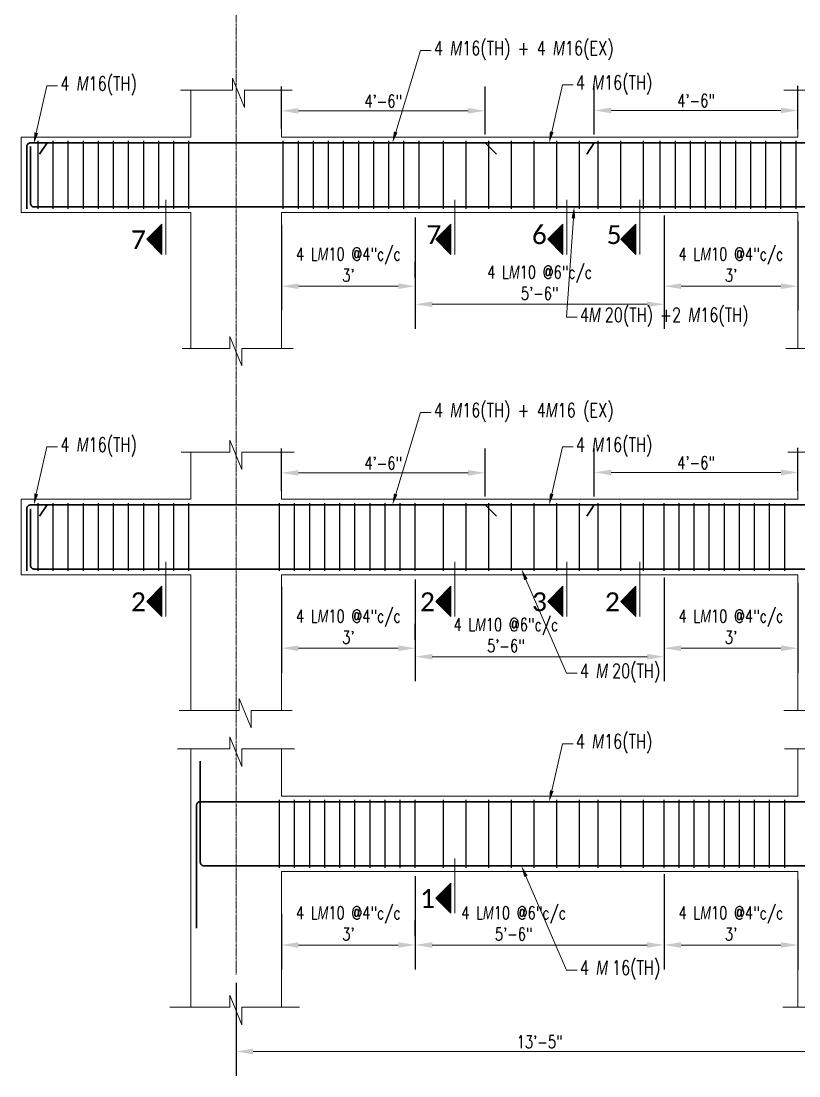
# Model space of a CAD drawing. Header units: inches. Extents: x 0 to 162649, y -36601 to -26324.
# Drawn here: x 155505.6 to 155711.7, y -35954.4 to -35674.7 of the extents above; entities that cross this region are included whole.
import ezdxf
from ezdxf import colors
from ezdxf.entities.mleader import LeaderData, LeaderLine
from ezdxf.math import Vec2, Vec3

# ---------------------------------------------------------------- set-up
doc = ezdxf.new("R2010")
doc.units = ezdxf.units.IN
doc.header["$MEASUREMENT"] = 0
doc.linetypes.add('CENTER2', pattern=[1.125, 0.75, -0.125, 0.125, -0.125])
for name, color, linetype, lineweight in [('Cen', 9, 'CENTER2', 5), ('Dim', 1, 'Continuous', 13), ('dimention', 1, 'Continuous', 13), ('hatch', 252, 'Continuous', 0), ('OL_AR_Text', 140, 'Continuous', 5), ('Rein', 3, 'Continuous', 30), ('Stirrups', 191, 'Continuous', 25), ('TEXT', 7, 'Continuous', 9)]:
    doc.layers.add(name, color=color, linetype=linetype, lineweight=lineweight)
doc.styles.add('1-8 Annotative Text', font='calibri.ttf', dxfattribs={"height": 0.125})
doc.styles.add('DIM', font='simplex.shx', dxfattribs={"width": 0.75})
doc.dimstyles.get("Standard").update_dxf_attribs({"dimscale": 36, "dimtxt": 0.09375, "dimasz": 0.125, "dimexe": 0.18, "dimexo": 0.0625, "dimgap": 0.015625, "dimtad": 1, "dimdec": 0, "dimzin": 0, "dimdsep": 46, "dimlunit": 4, "dimtxsty": 'DIM', "dimcen": 0.09, "dimadec": 0, "dimazin": 0, "dimtfac": 0.75, "dimtdec": 0, "dimtmove": 0, "dimatfit": 3, "dimfxl": 1, "dimtolj": 1, "dimtzin": 0, "dimlwd": 9, "dimarcsym": 0})

# ---------------------------------------------------------------- blocks, each defined once
blk = doc.blocks.new('*D122')
at = {"layer": 'Defpoints', "color": 0, "transparency": 16777216}
for p in [(155628.56, -35794.5), (155574.56, -35801.5), (155628.56, -35803)]:
    blk.add_point(p, dxfattribs=at)
at = {"layer": 'dimention', "color": 0, "lineweight": -2, "transparency": 16777216}
for p, q in [((155574.56, -35799.25), (155574.56, -35788.02)), ((155628.56, -35800.75), (155628.56, -35788.02))]:
    blk.add_line(p, q, dxfattribs=at)
at = {"layer": 'dimention', "color": 0, "lineweight": 9, "transparency": 16777216}
blk.add_line((155579.06, -35794.5), (155624.06, -35794.5), dxfattribs=at)
at = {"layer": 'dimention', "color": 0, "transparency": 16777216}
for points in [[(155579.06, -35793.75), (155579.06, -35795.25), (155574.56, -35794.5)], [(155624.06, -35793.75), (155624.06, -35795.25), (155628.56, -35794.5)]]:
    blk.add_solid(points, dxfattribs=at)
at = {"layer": 'dimention', "color": 0, "transparency": 16777216, "insert": (155601.56, -35791.93), "char_height": 3.375, "attachment_point": 5, "style": 'DIM'}
blk.add_mtext('\\A1;4\'-6"', dxfattribs=at)
blk = doc.blocks.new('*D123')
at = {"layer": 'Defpoints', "color": 0, "transparency": 16777216}
for p in [(155711.5, -35794.39), (155657.5, -35803), (155711.5, -35801.5)]:
    blk.add_point(p, dxfattribs=at)
at = {"layer": 'dimention', "color": 0, "lineweight": -2, "transparency": 16777216}
for p, q in [((155657.5, -35800.75), (155657.5, -35787.9)), ((155711.5, -35799.25), (155711.5, -35787.9))]:
    blk.add_line(p, q, dxfattribs=at)
at = {"layer": 'dimention', "color": 0, "lineweight": 9, "transparency": 16777216}
blk.add_line((155662, -35794.39), (155707, -35794.39), dxfattribs=at)
at = {"layer": 'dimention', "color": 0, "transparency": 16777216}
for points in [[(155662, -35793.64), (155662, -35795.14), (155657.5, -35794.39)], [(155707, -35793.64), (155707, -35795.14), (155711.5, -35794.39)]]:
    blk.add_solid(points, dxfattribs=at)
at = {"layer": 'dimention', "color": 0, "transparency": 16777216, "insert": (155684.5, -35791.81), "char_height": 3.375, "attachment_point": 5, "style": 'DIM'}
blk.add_mtext('\\A1;4\'-6"', dxfattribs=at)
blk = doc.blocks.new('*D127')
at = {"layer": 'Defpoints', "color": 0, "transparency": 16777216}
for p in [(155574.56, -35822.5), (155610.06, -35841), (155610.06, -35841)]:
    blk.add_point(p, dxfattribs=at)
at = {"layer": 'dimention', "color": 0, "lineweight": -2, "transparency": 16777216}
for p, q in [((155574.56, -35824.75), (155574.56, -35847.48)), ((155610.06, -35838.75), (155610.06, -35834.52))]:
    blk.add_line(p, q, dxfattribs=at)
at = {"layer": 'dimention', "color": 0, "lineweight": 9, "transparency": 16777216}
blk.add_line((155579.06, -35841), (155605.56, -35841), dxfattribs=at)
at = {"layer": 'dimention', "color": 0, "transparency": 16777216}
for points in [[(155579.06, -35840.25), (155579.06, -35841.75), (155574.56, -35841)], [(155605.56, -35840.25), (155605.56, -35841.75), (155610.06, -35841)]]:
    blk.add_solid(points, dxfattribs=at)
at = {"layer": 'dimention', "color": 0, "transparency": 16777216, "insert": (155592.31, -35835.29), "char_height": 3.375, "attachment_point": 5, "style": 'DIM'}
blk.add_mtext('\\A1;4 L{\\A0;\\Fgothici|c0;\\W0.75;M}10 @4"c/c\\P3\'', dxfattribs=at)
blk = doc.blocks.new('*D128')
at = {"layer": 'Defpoints', "color": 0, "transparency": 16777216}
for p in [(155676, -35820), (155711.5, -35821.5), (155711.5, -35841)]:
    blk.add_point(p, dxfattribs=at)
at = {"layer": 'dimention', "color": 0, "lineweight": -2, "transparency": 16777216}
for p, q in [((155676, -35822.25), (155676, -35847.48)), ((155711.5, -35823.75), (155711.5, -35847.48))]:
    blk.add_line(p, q, dxfattribs=at)
at = {"layer": 'dimention', "color": 0, "lineweight": 9, "transparency": 16777216}
blk.add_line((155680.5, -35841), (155707, -35841), dxfattribs=at)
at = {"layer": 'dimention', "color": 0, "transparency": 16777216}
for points in [[(155680.5, -35840.25), (155680.5, -35841.75), (155676, -35841)], [(155707, -35840.25), (155707, -35841.75), (155711.5, -35841)]]:
    blk.add_solid(points, dxfattribs=at)
at = {"layer": 'dimention', "color": 0, "transparency": 16777216, "insert": (155693.75, -35835.29), "char_height": 3.375, "attachment_point": 5, "style": 'DIM'}
blk.add_mtext('\\A1;4 L{\\A0;\\Fgothici|c0;\\W0.75;M}10 @4"c/c\\P3\'', dxfattribs=at)
blk = doc.blocks.new('*D129')
at = {"layer": 'Defpoints', "color": 0, "transparency": 16777216}
for p in [(155610.06, -35820.5), (155676, -35830.5), (155676, -35843.25)]:
    blk.add_point(p, dxfattribs=at)
at = {"layer": 'dimention', "color": 0, "lineweight": -2, "transparency": 16777216}
for p, q in [((155610.06, -35822.75), (155610.06, -35849.73)), ((155676, -35832.75), (155676, -35849.73))]:
    blk.add_line(p, q, dxfattribs=at)
at = {"layer": 'dimention', "color": 0, "lineweight": 9, "transparency": 16777216}
blk.add_line((155614.56, -35843.25), (155671.5, -35843.25), dxfattribs=at)
at = {"layer": 'dimention', "color": 0, "transparency": 16777216}
for points in [[(155614.56, -35842.5), (155614.56, -35844), (155610.06, -35843.25)], [(155671.5, -35842.5), (155671.5, -35844), (155676, -35843.25)]]:
    blk.add_solid(points, dxfattribs=at)
at = {"layer": 'dimention', "color": 0, "transparency": 16777216, "insert": (155634.07, -35837.54), "char_height": 3.375, "attachment_point": 5, "style": 'DIM'}
blk.add_mtext('\\A1;4 L{\\A0;\\Fgothici|c0;\\W0.75;M}10 @6"c/c\\P5\'-6"', dxfattribs=at)
blk = doc.blocks.new('*D139')
at = {"layer": 'Defpoints', "color": 0, "transparency": 16777216}
for p in [(155628.56, -35698.5), (155574.56, -35705.5), (155628.56, -35707)]:
    blk.add_point(p, dxfattribs=at)
at = {"layer": 'dimention', "color": 0, "lineweight": -2, "transparency": 16777216}
for p, q in [((155574.56, -35703.25), (155574.56, -35692.02)), ((155628.56, -35704.75), (155628.56, -35692.02))]:
    blk.add_line(p, q, dxfattribs=at)
at = {"layer": 'dimention', "color": 0, "lineweight": 9, "transparency": 16777216}
blk.add_line((155579.06, -35698.5), (155624.06, -35698.5), dxfattribs=at)
at = {"layer": 'dimention', "color": 0, "transparency": 16777216}
for points in [[(155579.06, -35697.75), (155579.06, -35699.25), (155574.56, -35698.5)], [(155624.06, -35697.75), (155624.06, -35699.25), (155628.56, -35698.5)]]:
    blk.add_solid(points, dxfattribs=at)
at = {"layer": 'dimention', "color": 0, "transparency": 16777216, "insert": (155601.56, -35695.93), "char_height": 3.375, "attachment_point": 5, "style": 'DIM'}
blk.add_mtext('\\A1;4\'-6"', dxfattribs=at)
blk = doc.blocks.new('*D140')
at = {"layer": 'Defpoints', "color": 0, "transparency": 16777216}
for p in [(155711.5, -35698.39), (155657.5, -35707), (155711.5, -35705.5)]:
    blk.add_point(p, dxfattribs=at)
at = {"layer": 'dimention', "color": 0, "lineweight": -2, "transparency": 16777216}
for p, q in [((155657.5, -35704.75), (155657.5, -35691.91)), ((155711.5, -35703.25), (155711.5, -35691.91))]:
    blk.add_line(p, q, dxfattribs=at)
at = {"layer": 'dimention', "color": 0, "lineweight": 9, "transparency": 16777216}
blk.add_line((155662, -35698.39), (155707, -35698.39), dxfattribs=at)
at = {"layer": 'dimention', "color": 0, "transparency": 16777216}
for points in [[(155662, -35697.64), (155662, -35699.14), (155657.5, -35698.39)], [(155707, -35697.64), (155707, -35699.14), (155711.5, -35698.39)]]:
    blk.add_solid(points, dxfattribs=at)
at = {"layer": 'dimention', "color": 0, "transparency": 16777216, "insert": (155684.5, -35695.81), "char_height": 3.375, "attachment_point": 5, "style": 'DIM'}
blk.add_mtext('\\A1;4\'-6"', dxfattribs=at)
blk = doc.blocks.new('*D133')
at = {"layer": 'Defpoints', "color": 0, "transparency": 16777216}
for p in [(155574.56, -35726.5), (155610.06, -35745), (155610.06, -35745)]:
    blk.add_point(p, dxfattribs=at)
at = {"layer": 'dimention', "color": 0, "lineweight": -2, "transparency": 16777216}
for p, q in [((155574.56, -35728.75), (155574.56, -35751.48)), ((155610.06, -35742.75), (155610.06, -35738.52))]:
    blk.add_line(p, q, dxfattribs=at)
at = {"layer": 'dimention', "color": 0, "lineweight": 9, "transparency": 16777216}
blk.add_line((155579.06, -35745), (155605.56, -35745), dxfattribs=at)
at = {"layer": 'dimention', "color": 0, "transparency": 16777216}
for points in [[(155579.06, -35744.25), (155579.06, -35745.75), (155574.56, -35745)], [(155605.56, -35744.25), (155605.56, -35745.75), (155610.06, -35745)]]:
    blk.add_solid(points, dxfattribs=at)
at = {"layer": 'dimention', "color": 0, "transparency": 16777216, "insert": (155592.31, -35739.29), "char_height": 3.375, "attachment_point": 5, "style": 'DIM'}
blk.add_mtext('\\A1;4 L{\\A0;\\Fgothici|c0;\\W0.75;M}10 @4"c/c\\P3\'', dxfattribs=at)
blk = doc.blocks.new('*D134')
at = {"layer": 'Defpoints', "color": 0, "transparency": 16777216}
for p in [(155676, -35724), (155711.5, -35725.5), (155711.5, -35745)]:
    blk.add_point(p, dxfattribs=at)
at = {"layer": 'dimention', "color": 0, "lineweight": -2, "transparency": 16777216}
for p, q in [((155676, -35726.25), (155676, -35751.48)), ((155711.5, -35727.75), (155711.5, -35751.48))]:
    blk.add_line(p, q, dxfattribs=at)
at = {"layer": 'dimention', "color": 0, "lineweight": 9, "transparency": 16777216}
blk.add_line((155680.5, -35745), (155707, -35745), dxfattribs=at)
at = {"layer": 'dimention', "color": 0, "transparency": 16777216}
for points in [[(155680.5, -35744.25), (155680.5, -35745.75), (155676, -35745)], [(155707, -35744.25), (155707, -35745.75), (155711.5, -35745)]]:
    blk.add_solid(points, dxfattribs=at)
at = {"layer": 'dimention', "color": 0, "transparency": 16777216, "insert": (155693.75, -35739.29), "char_height": 3.375, "attachment_point": 5, "style": 'DIM'}
blk.add_mtext('\\A1;4 L{\\A0;\\Fgothici|c0;\\W0.75;M}10 @4"c/c\\P3\'', dxfattribs=at)
blk = doc.blocks.new('*D135')
at = {"layer": 'Defpoints', "color": 0, "transparency": 16777216}
for p in [(155610.06, -35724.5), (155676, -35734.5), (155676, -35749.8)]:
    blk.add_point(p, dxfattribs=at)
at = {"layer": 'dimention', "color": 0, "lineweight": -2, "transparency": 16777216}
for p, q in [((155610.06, -35726.75), (155610.06, -35756.28)), ((155676, -35736.75), (155676, -35756.28))]:
    blk.add_line(p, q, dxfattribs=at)
at = {"layer": 'dimention', "color": 0, "lineweight": 9, "transparency": 16777216}
blk.add_line((155614.56, -35749.8), (155671.5, -35749.8), dxfattribs=at)
at = {"layer": 'dimention', "color": 0, "transparency": 16777216}
for points in [[(155614.56, -35749.05), (155614.56, -35750.55), (155610.06, -35749.8)], [(155671.5, -35749.05), (155671.5, -35750.55), (155676, -35749.8)]]:
    blk.add_solid(points, dxfattribs=at)
at = {"layer": 'dimention', "color": 0, "transparency": 16777216, "insert": (155643.03, -35744.1), "char_height": 3.375, "attachment_point": 5, "style": 'DIM'}
blk.add_mtext('\\A1;4 L{\\A0;\\Fgothici|c0;\\W0.75;M}10 @6"c/c\\P5\'-6"', dxfattribs=at)
blk = doc.blocks.new('*D209')
at = {"layer": 'Defpoints', "color": 0, "transparency": 16777216}
for p in [(155562.56, -35927.5), (155723.5, -35927.5), (155723.5, -35947.92)]:
    blk.add_point(p, dxfattribs=at)
at = {"layer": 'Dim', "color": 0, "lineweight": -2, "transparency": 16777216}
for p, q in [((155562.56, -35929.75), (155562.56, -35954.4)), ((155723.5, -35929.75), (155723.5, -35954.4))]:
    blk.add_line(p, q, dxfattribs=at)
at = {"layer": 'Dim', "color": 0, "lineweight": 9, "transparency": 16777216}
blk.add_line((155567.06, -35947.92), (155719, -35947.92), dxfattribs=at)
at = {"layer": 'Dim', "color": 0, "transparency": 16777216}
for points in [[(155567.06, -35947.17), (155567.06, -35948.67), (155562.56, -35947.92)], [(155719, -35947.17), (155719, -35948.67), (155723.5, -35947.92)]]:
    blk.add_solid(points, dxfattribs=at)
at = {"layer": 'Dim', "color": 0, "transparency": 16777216, "insert": (155643.03, -35945.35), "char_height": 3.375, "attachment_point": 5, "style": 'DIM'}
blk.add_mtext('\\A1;13\'-5"', dxfattribs=at)
blk = doc.blocks.new('*D217')
at = {"layer": 'Defpoints', "color": 0, "transparency": 16777216}
for p in [(155574.56, -35909.19), (155610.06, -35919.69), (155610.06, -35919.69)]:
    blk.add_point(p, dxfattribs=at)
at = {"layer": 'dimention', "color": 0, "lineweight": -2, "transparency": 16777216}
for p, q in [((155574.56, -35911.44), (155574.56, -35926.17)), ((155610.06, -35917.44), (155610.06, -35913.21))]:
    blk.add_line(p, q, dxfattribs=at)
at = {"layer": 'dimention', "color": 0, "lineweight": 9, "transparency": 16777216}
blk.add_line((155579.06, -35919.69), (155605.56, -35919.69), dxfattribs=at)
at = {"layer": 'dimention', "color": 0, "transparency": 16777216}
for points in [[(155579.06, -35918.94), (155579.06, -35920.44), (155574.56, -35919.69)], [(155605.56, -35918.94), (155605.56, -35920.44), (155610.06, -35919.69)]]:
    blk.add_solid(points, dxfattribs=at)
at = {"layer": 'dimention', "color": 0, "transparency": 16777216, "insert": (155592.31, -35913.98), "char_height": 3.375, "attachment_point": 5, "style": 'DIM'}
blk.add_mtext('\\A1;4 L{\\A0;\\Fgothici|c0;\\W0.75;M}10 @4"c/c\\P3\'', dxfattribs=at)
blk = doc.blocks.new('*D218')
at = {"layer": 'Defpoints', "color": 0, "transparency": 16777216}
for p in [(155676, -35898.69), (155711.5, -35900.19), (155711.5, -35919.69)]:
    blk.add_point(p, dxfattribs=at)
at = {"layer": 'dimention', "color": 0, "lineweight": -2, "transparency": 16777216}
for p, q in [((155676, -35900.94), (155676, -35926.17)), ((155711.5, -35902.44), (155711.5, -35926.17))]:
    blk.add_line(p, q, dxfattribs=at)
at = {"layer": 'dimention', "color": 0, "lineweight": 9, "transparency": 16777216}
blk.add_line((155680.5, -35919.69), (155707, -35919.69), dxfattribs=at)
at = {"layer": 'dimention', "color": 0, "transparency": 16777216}
for points in [[(155680.5, -35918.94), (155680.5, -35920.44), (155676, -35919.69)], [(155707, -35918.94), (155707, -35920.44), (155711.5, -35919.69)]]:
    blk.add_solid(points, dxfattribs=at)
at = {"layer": 'dimention', "color": 0, "transparency": 16777216, "insert": (155693.75, -35913.98), "char_height": 3.375, "attachment_point": 5, "style": 'DIM'}
blk.add_mtext('\\A1;4 L{\\A0;\\Fgothici|c0;\\W0.75;M}10 @4"c/c\\P3\'', dxfattribs=at)
blk = doc.blocks.new('*D219')
at = {"layer": 'Defpoints', "color": 0, "transparency": 16777216}
for p in [(155610.06, -35899.19), (155676, -35909.19), (155676, -35919.69)]:
    blk.add_point(p, dxfattribs=at)
at = {"layer": 'dimention', "color": 0, "lineweight": -2, "transparency": 16777216}
for p, q in [((155610.06, -35901.44), (155610.06, -35926.17)), ((155676, -35911.44), (155676, -35926.17))]:
    blk.add_line(p, q, dxfattribs=at)
at = {"layer": 'dimention', "color": 0, "lineweight": 9, "transparency": 16777216}
blk.add_line((155614.56, -35919.69), (155671.5, -35919.69), dxfattribs=at)
at = {"layer": 'dimention', "color": 0, "transparency": 16777216}
for points in [[(155614.56, -35918.94), (155614.56, -35920.44), (155610.06, -35919.69)], [(155671.5, -35918.94), (155671.5, -35920.44), (155676, -35919.69)]]:
    blk.add_solid(points, dxfattribs=at)
at = {"layer": 'dimention', "color": 0, "transparency": 16777216, "insert": (155636.14, -35913.98), "char_height": 3.375, "attachment_point": 5, "style": 'DIM'}
blk.add_mtext('\\A1;4 L{\\A0;\\Fgothici|c0;\\W0.75;M}10 @6"c/c\\P5\'-6"', dxfattribs=at)

msp = doc.modelspace()

# ---------------------------------------------------------------- hatches: boundary and pattern name
at = {"layer": 'Dim'}
h = msp.add_hatch(dxfattribs=at)
h.set_pattern_fill('ANSI31', color=256)
h.set_pattern_definition([(45, (-1416.80326, 170), (-0.08838834765, 0.08838834765), [])])
h.paths.add_polyline_path([(155542.89, -35732.57), (155542.89, -35728.57), (155538.89, -35732.57), (155542.89, -35736.57)])
h = msp.add_hatch(dxfattribs=at)
h.set_pattern_fill('ANSI31', color=256)
h.set_pattern_definition([(45, (-1340.18676, 170), (-0.08838834765, 0.08838834765), [])])
h.paths.add_polyline_path([(155619.5, -35732.57), (155619.5, -35728.57), (155615.5, -35732.57), (155619.5, -35736.57)])
h = msp.add_hatch(dxfattribs=at)
h.set_pattern_fill('ANSI31', color=256)
h.set_pattern_definition([(45, (-1310.47862, 170), (-0.08838834765, 0.08838834765), [])])
h.paths.add_polyline_path([(155649.21, -35732.57), (155649.21, -35728.57), (155645.21, -35732.57), (155649.21, -35736.57)])
h = msp.add_hatch(dxfattribs=at)
h.set_pattern_fill('ANSI31', color=256)
h.set_pattern_definition([(45, (-1291.15428, 170), (-0.08838834765, 0.08838834765), [])])
h.paths.add_polyline_path([(155668.54, -35732.57), (155668.54, -35728.57), (155664.54, -35732.57), (155668.54, -35736.57)])
h = msp.add_hatch(dxfattribs=at)
h.set_pattern_fill('ANSI31', color=256)
h.set_pattern_definition([(45, (-1416.80326, 74), (-0.08838834765, 0.08838834765), [])])
h.paths.add_polyline_path([(155542.89, -35828.57), (155542.89, -35824.57), (155538.89, -35828.57), (155542.89, -35832.57)])
h = msp.add_hatch(dxfattribs=at)
h.set_pattern_fill('ANSI31', color=256)
h.set_pattern_definition([(45, (-1340.18676, 74), (-0.08838834765, 0.08838834765), [])])
h.paths.add_polyline_path([(155619.5, -35828.57), (155619.5, -35824.57), (155615.5, -35828.57), (155619.5, -35832.57)])
h = msp.add_hatch(dxfattribs=at)
h.set_pattern_fill('ANSI31', color=256)
h.set_pattern_definition([(45, (-1310.47862, 74), (-0.08838834765, 0.08838834765), [])])
h.paths.add_polyline_path([(155649.21, -35828.57), (155649.21, -35824.57), (155645.21, -35828.57), (155649.21, -35832.57)])
h = msp.add_hatch(dxfattribs=at)
h.set_pattern_fill('ANSI31', color=256)
h.set_pattern_definition([(45, (-1291.15428, 74), (-0.08838834765, 0.08838834765), [])])
h.paths.add_polyline_path([(155668.54, -35828.57), (155668.54, -35824.57), (155664.54, -35828.57), (155668.54, -35832.57)])
h = msp.add_hatch(dxfattribs=at)
h.set_pattern_fill('ANSI31', color=256)
h.set_pattern_definition([(45, (-1340.18676, -4.69035), (-0.08838834765, 0.08838834765), [])])
h.paths.add_polyline_path([(155619.5, -35907.26), (155619.5, -35903.26), (155615.5, -35907.26), (155619.5, -35911.26)])

# ---------------------------------------------------------------- linework, layer by layer
at = {"layer": 'Cen'}
msp.add_line((155562.56, -35102.69), (155562.56, -35927.5), dxfattribs=at)
at = {"layer": 'Dim'}
for p, q in [((155543.89, -35722.07), (155543.89, -35736.57)), ((155620.5, -35722.07), (155620.5, -35736.57)), ((155650.21, -35722.07), (155650.21, -35736.57)), ((155669.54, -35722.07), (155669.54, -35736.57)), ((155538.89, -35732.57), (155542.89, -35728.57)), ((155542.89, -35728.57), (155542.89, -35736.57)), ((155615.5, -35732.57), (155619.5, -35728.57)), ((155619.5, -35728.57), (155619.5, -35736.57)), ((155645.21, -35732.57), (155649.21, -35728.57)), ((155649.21, -35728.57), (155649.21, -35736.57)), ((155664.54, -35732.57), (155668.54, -35728.57)), ((155668.54, -35728.57), (155668.54, -35736.57)), ((155538.89, -35732.57), (155542.89, -35736.57)), ((155542.89, -35736.57), (155542.89, -35732.57)), ((155615.5, -35732.57), (155619.5, -35736.57)), ((155619.5, -35736.57), (155619.5, -35732.57)), ((155645.21, -35732.57), (155649.21, -35736.57)), ((155649.21, -35736.57), (155649.21, -35732.57)), ((155664.54, -35732.57), (155668.54, -35736.57)), ((155668.54, -35736.57), (155668.54, -35732.57)), ((155543.89, -35818.07), (155543.89, -35832.57)), ((155620.5, -35818.07), (155620.5, -35832.57)), ((155650.21, -35818.07), (155650.21, -35832.57)), ((155669.54, -35818.07), (155669.54, -35832.57)), ((155538.89, -35828.57), (155542.89, -35824.57)), ((155542.89, -35824.57), (155542.89, -35832.57)), ((155615.5, -35828.57), (155619.5, -35824.57)), ((155619.5, -35824.57), (155619.5, -35832.57)), ((155645.21, -35828.57), (155649.21, -35824.57)), ((155649.21, -35824.57), (155649.21, -35832.57)), ((155664.54, -35828.57), (155668.54, -35824.57)), ((155668.54, -35824.57), (155668.54, -35832.57)), ((155538.89, -35828.57), (155542.89, -35832.57)), ((155542.89, -35832.57), (155542.89, -35828.57)), ((155615.5, -35828.57), (155619.5, -35832.57)), ((155619.5, -35832.57), (155619.5, -35828.57)), ((155645.21, -35828.57), (155649.21, -35832.57)), ((155649.21, -35832.57), (155649.21, -35828.57)), ((155664.54, -35828.57), (155668.54, -35832.57)), ((155668.54, -35832.57), (155668.54, -35828.57)), ((155620.5, -35896.76), (155620.5, -35911.26)), ((155615.5, -35907.26), (155619.5, -35903.26)), ((155619.5, -35903.26), (155619.5, -35911.26)), ((155615.5, -35907.26), (155619.5, -35911.26)), ((155619.5, -35911.26), (155619.5, -35907.26))]:
    msp.add_line(p, q, dxfattribs=at)
at = {"layer": 'hatch'}
for p, q in [((155561.56, -35693), (155561.56, -35689.83)), ((155561.56, -35689.83), (155564.74, -35697.63)), ((155547.83, -35693), (155561.56, -35693)), ((155550.56, -35693), (155550.56, -35705.5)), ((155564.74, -35697.63), (155564.74, -35693)), ((155564.74, -35693), (155577.41, -35693)), ((155574.56, -35693), (155574.56, -35705.5)), ((155707.78, -35693), (155721.94, -35693)), ((155711.5, -35693), (155711.5, -35705.5)), ((155505.56, -35705.5), (155505.56, -35725.5)), ((155505.56, -35705.5), (155550.56, -35705.5)), ((155574.56, -35705.5), (155711.5, -35705.5)), ((155505.56, -35725.5), (155550.56, -35725.5)), ((155550.56, -35725.5), (155550.56, -35761.5)), ((155574.56, -35725.5), (155574.56, -35761.5)), ((155574.56, -35725.5), (155711.5, -35725.5)), ((155711.5, -35725.5), (155711.5, -35761.5)), ((155560.87, -35761.5), (155560.87, -35758.33)), ((155560.87, -35758.33), (155564.06, -35766.13)), ((155548.23, -35761.5), (155560.87, -35761.5)), ((155564.06, -35766.13), (155564.06, -35761.5)), ((155564.06, -35761.5), (155577.65, -35761.5)), ((155708.31, -35761.5), (155721.33, -35761.5)), ((155560.87, -35789), (155560.87, -35785.83)), ((155560.87, -35785.83), (155564.06, -35793.63)), ((155548.01, -35789), (155560.87, -35789)), ((155550.56, -35789), (155550.56, -35801.5)), ((155564.06, -35793.63), (155564.06, -35789)), ((155564.06, -35789), (155577.97, -35789)), ((155574.56, -35789), (155574.56, -35801.5)), ((155708.86, -35789), (155721.45, -35789)), ((155711.5, -35789), (155711.5, -35801.5)), ((155505.56, -35801.5), (155505.56, -35821.5)), ((155505.56, -35801.5), (155550.56, -35801.5)), ((155574.56, -35801.5), (155711.5, -35801.5)), ((155505.56, -35821.5), (155550.56, -35821.5)), ((155550.56, -35821.5), (155550.56, -35857.5)), ((155574.56, -35821.5), (155574.56, -35857.5)), ((155574.56, -35821.5), (155711.5, -35821.5)), ((155711.5, -35821.5), (155711.5, -35857.5)), ((155563.36, -35857.5), (155563.36, -35854.33)), ((155563.36, -35854.33), (155566.54, -35862.13)), ((155547.49, -35857.5), (155563.36, -35857.5)), ((155566.54, -35862.13), (155566.54, -35857.5)), ((155566.54, -35857.5), (155577.38, -35857.5)), ((155707.78, -35857.5), (155722.77, -35857.5)), ((155560.87, -35867.69), (155560.87, -35864.52)), ((155560.87, -35864.52), (155564.06, -35872.32)), ((155547.01, -35867.69), (155560.87, -35867.69)), ((155550.56, -35867.69), (155550.56, -35880.19)), ((155564.06, -35872.32), (155564.06, -35867.69)), ((155564.06, -35867.69), (155578.02, -35867.69)), ((155574.56, -35867.69), (155574.56, -35880.19)), ((155707.93, -35867.69), (155722.15, -35867.69)), ((155711.5, -35867.69), (155711.5, -35880.19)), ((155550.56, -35880.19), (155550.56, -35900.19)), ((155550.56, -35880.19), (155550.56, -35880.19)), ((155574.56, -35880.19), (155711.5, -35880.19)), ((155550.56, -35900.19), (155550.56, -35936.19)), ((155550.56, -35900.19), (155550.56, -35900.19)), ((155574.56, -35900.19), (155574.56, -35936.19)), ((155574.56, -35900.19), (155711.5, -35900.19)), ((155711.5, -35900.19), (155711.5, -35936.19)), ((155560.87, -35936.19), (155560.87, -35933.02)), ((155560.87, -35933.02), (155564.06, -35940.82)), ((155544.99, -35936.19), (155560.87, -35936.19)), ((155564.06, -35940.82), (155564.06, -35936.19)), ((155564.06, -35936.19), (155579.38, -35936.19)), ((155707.5, -35936.19), (155721.31, -35936.19))]:
    msp.add_line(p, q, dxfattribs=at)
at = {"layer": 'Rein'}
for p, q in [((155510.46, -35710), (155512.46, -35707)), ((155631.56, -35710), (155628.56, -35707)), ((155655.5, -35710), (155657.5, -35707)), ((155510.46, -35806), (155512.46, -35803)), ((155631.56, -35806), (155628.56, -35803)), ((155655.5, -35806), (155657.5, -35803))]:
    msp.add_line(p, q, dxfattribs=at)
for points in [[(156222.19, -35724), (156222.19, -35708, 0.414214), (156221.19, -35707), (155508.06, -35707, 0.414214), (155507.06, -35708), (155507.06, -35724.5)], [(155527.1, -35724), (156220.69, -35724, 0.414214), (156221.69, -35723), (156221.69, -35708.5)], [(155508.06, -35716), (155508.06, -35723, 0.414214), (155509.06, -35724), (155571.29, -35724)], [(156222.19, -35820), (156222.19, -35804, 0.414214), (156221.19, -35803), (155508.06, -35803, 0.414214), (155507.06, -35804), (155507.06, -35820.5)], [(155527.47, -35820), (156220.69, -35820, 0.414214), (156221.69, -35819), (156221.69, -35804.5)], [(155508.06, -35812), (155508.06, -35819, 0.414214), (155509.06, -35820), (155571.29, -35820)], [(155553.06, -35870.93), (155553.06, -35897.69, 0.414214), (155554.06, -35898.69), (156220.69, -35898.69, 0.414214), (156221.69, -35897.69), (156221.69, -35883.19)], [(156222.19, -35898.69), (156222.19, -35882.69, 0.414214), (156221.19, -35881.69), (155553.06, -35881.69, 0.414214), (155552.06, -35882.69), (155552.06, -35915.25)]]:
    msp.add_lwpolyline(points, format="xyb", dxfattribs=at)
for points in [[(155508.06, -35708), (155508.06, -35723)], [(155508.06, -35804), (155508.06, -35819)]]:
    msp.add_lwpolyline(points, dxfattribs=at)
at = {"layer": 'Stirrups'}
for p, q in [((155510.06, -35724.5), (155510.06, -35706.5)), ((155514.06, -35724.5), (155514.06, -35706.5)), ((155518.06, -35724.5), (155518.06, -35706.5)), ((155522.06, -35724.5), (155522.06, -35706.5)), ((155526.06, -35724.5), (155526.06, -35706.5)), ((155530.06, -35724.5), (155530.06, -35706.5)), ((155534.06, -35724.5), (155534.06, -35706.5)), ((155538.06, -35724.5), (155538.06, -35706.5)), ((155542.06, -35724.5), (155542.06, -35706.5)), ((155542.06, -35724.5), (155542.06, -35706.5)), ((155546.06, -35724.5), (155546.06, -35706.5)), ((155550.06, -35724.5), (155550.06, -35706.5)), ((155575.06, -35724.5), (155575.06, -35706.5)), ((155579.06, -35724.5), (155579.06, -35706.5)), ((155583.06, -35724.5), (155583.06, -35706.5)), ((155587.06, -35724.5), (155587.06, -35706.5)), ((155591.06, -35724.5), (155591.06, -35706.5)), ((155595.06, -35724.5), (155595.06, -35706.5)), ((155599.06, -35724.5), (155599.06, -35706.5)), ((155603.06, -35724.5), (155603.06, -35706.5)), ((155607.06, -35724.5), (155607.06, -35706.5)), ((155611.06, -35724.5), (155611.06, -35706.5)), ((155617.56, -35724.5), (155617.56, -35706.5)), ((155623.56, -35724.5), (155623.56, -35706.5)), ((155629.56, -35724.5), (155629.56, -35706.5)), ((155635.56, -35724.5), (155635.56, -35706.5)), ((155641.56, -35724.5), (155641.56, -35706.5)), ((155647.56, -35724.5), (155647.56, -35706.5)), ((155653.56, -35724.5), (155653.56, -35706.5)), ((155658.56, -35724.5), (155658.56, -35706.5)), ((155664.56, -35724.5), (155664.56, -35706.5)), ((155670.56, -35724.5), (155670.56, -35706.5)), ((155675, -35724.5), (155675, -35706.5)), ((155679, -35724.5), (155679, -35706.5)), ((155683, -35724.5), (155683, -35706.5)), ((155687, -35724.5), (155687, -35706.5)), ((155691, -35724.5), (155691, -35706.5)), ((155695, -35724.5), (155695, -35706.5)), ((155699, -35724.5), (155699, -35706.5)), ((155703, -35724.5), (155703, -35706.5)), ((155707, -35724.5), (155707, -35706.5)), ((155711, -35724.5), (155711, -35706.5)), ((155510.06, -35820.5), (155510.06, -35802.5)), ((155514.06, -35820.5), (155514.06, -35802.5)), ((155518.06, -35820.5), (155518.06, -35802.5)), ((155522.06, -35820.5), (155522.06, -35802.5)), ((155526.06, -35820.5), (155526.06, -35802.5)), ((155530.06, -35820.5), (155530.06, -35802.5)), ((155534.06, -35820.5), (155534.06, -35802.5)), ((155538.06, -35820.5), (155538.06, -35802.5)), ((155542.06, -35820.5), (155542.06, -35802.5)), ((155542.06, -35820.5), (155542.06, -35802.5)), ((155546.06, -35820.5), (155546.06, -35802.5)), ((155550.06, -35820.5), (155550.06, -35802.5)), ((155574.06, -35820.5), (155574.06, -35802.5)), ((155578.06, -35820.5), (155578.06, -35802.5)), ((155582.06, -35820.5), (155582.06, -35802.5)), ((155586.06, -35820.5), (155586.06, -35802.5)), ((155590.06, -35820.5), (155590.06, -35802.5)), ((155594.06, -35820.5), (155594.06, -35802.5)), ((155598.06, -35820.5), (155598.06, -35802.5)), ((155602.06, -35820.5), (155602.06, -35802.5)), ((155606.06, -35820.5), (155606.06, -35802.5)), ((155610.06, -35820.5), (155610.06, -35802.5)), ((155617.56, -35820.5), (155617.56, -35802.5)), ((155623.56, -35820.5), (155623.56, -35802.5)), ((155629.56, -35820.5), (155629.56, -35802.5)), ((155635.56, -35820.5), (155635.56, -35802.5)), ((155641.56, -35820.5), (155641.56, -35802.5)), ((155647.56, -35820.5), (155647.56, -35802.5)), ((155653.56, -35820.5), (155653.56, -35802.5)), ((155658.56, -35820.5), (155658.56, -35802.5)), ((155664.56, -35820.5), (155664.56, -35802.5)), ((155670.56, -35820.5), (155670.56, -35802.5)), ((155676, -35820.5), (155676, -35802.5)), ((155680, -35820.5), (155680, -35802.5)), ((155684, -35820.5), (155684, -35802.5)), ((155688, -35820.5), (155688, -35802.5)), ((155692, -35820.5), (155692, -35802.5)), ((155696, -35820.5), (155696, -35802.5)), ((155700, -35820.5), (155700, -35802.5)), ((155704, -35820.5), (155704, -35802.5)), ((155708, -35820.5), (155708, -35802.5)), ((155574.06, -35899.19), (155574.06, -35881.19)), ((155578.06, -35899.19), (155578.06, -35881.19)), ((155582.06, -35899.19), (155582.06, -35881.19)), ((155586.06, -35899.19), (155586.06, -35881.19)), ((155590.06, -35899.19), (155590.06, -35881.19)), ((155594.06, -35899.19), (155594.06, -35881.19)), ((155598.06, -35899.19), (155598.06, -35881.19)), ((155602.06, -35899.19), (155602.06, -35881.19)), ((155606.06, -35899.19), (155606.06, -35881.19)), ((155610.06, -35899.19), (155610.06, -35881.19)), ((155617.56, -35899.19), (155617.56, -35881.19)), ((155623.56, -35899.19), (155623.56, -35881.19)), ((155629.56, -35899.19), (155629.56, -35881.19)), ((155635.56, -35899.19), (155635.56, -35881.19)), ((155641.56, -35899.19), (155641.56, -35881.19)), ((155647.56, -35899.19), (155647.56, -35881.19)), ((155653.56, -35899.19), (155653.56, -35881.19)), ((155658.56, -35899.19), (155658.56, -35881.19)), ((155664.56, -35899.19), (155664.56, -35881.19)), ((155670.56, -35899.19), (155670.56, -35881.19)), ((155676, -35899.19), (155676, -35881.19)), ((155680, -35899.19), (155680, -35881.19)), ((155684, -35899.19), (155684, -35881.19)), ((155688, -35899.19), (155688, -35881.19)), ((155692, -35899.19), (155692, -35881.19)), ((155696, -35899.19), (155696, -35881.19)), ((155700, -35899.19), (155700, -35881.19)), ((155704, -35899.19), (155704, -35881.19)), ((155708, -35899.19), (155708, -35881.19))]:
    msp.add_line(p, q, dxfattribs=at)

# ---------------------------------------------------------------- texts
at = {"layer": 'OL_AR_Text', "char_height": 5, "width": 3.8192065e-317, "attachment_point": 1, "style": '1-8 Annotative Text'}
for s, insert in [('7', (155534.68, -35730.18)), ('7', (155613, -35728.83)), ('6', (155640.97, -35728.83)), ('5', (155660.79, -35728.83)), ('2', (155534.68, -35826.18)), ('2', (155611.29, -35826.18)), ('3', (155641, -35826.18)), ('2', (155660.33, -35826.18)), ('1', (155611.29, -35904.87))]:
    msp.add_mtext(s, dxfattribs=dict(at, insert=insert))

# ---------------------------------------------------------------- dimensions: what is measured, and where the dimension line sits
at = {"layer": 'Dim'}
dim = msp.add_linear_dim(base=(155723.5, -35947.92), p1=(155562.56, -35927.5), p2=(155723.5, -35927.5), dimstyle='Standard', dxfattribs=at)
dim.commit()
dim.dimension.update_dxf_attribs({"geometry": '*D209', "text_midpoint": (155643.03, -35945.35)})
at = {"layer": 'dimention'}
for base, p1, p2, picture, middle in [((155628.56, -35698.5), (155574.56, -35705.5), (155628.56, -35707), '*D139', (155601.56, -35695.93)), ((155711.5, -35698.39), (155657.5, -35707), (155711.5, -35705.5), '*D140', (155684.5, -35695.81)), ((155628.56, -35794.5), (155574.56, -35801.5), (155628.56, -35803), '*D122', (155601.56, -35791.93)), ((155711.5, -35794.39), (155657.5, -35803), (155711.5, -35801.5), '*D123', (155684.5, -35791.81))]:
    dim = msp.add_linear_dim(base=base, p1=p1, p2=p2, dimstyle='Standard', dxfattribs=at)
    dim.commit()
    dim.dimension.update_dxf_attribs({"geometry": picture, "text_midpoint": middle})
dim = msp.add_linear_dim(base=(155676, -35749.8), p1=(155610.06, -35724.5), p2=(155676, -35734.5), text='4 L{\\A0;\\Fgothici|c0;\\W0.75;M}10 @6"c/c\\P<>', dimstyle='Standard', dxfattribs=at)
dim.commit()
dim.dimension.update_dxf_attribs({"geometry": '*D135', "text_midpoint": (155643.03, -35744.1)})
for base, p1, p2, text, picture, middle in [((155711.5, -35745), (155676, -35724), (155711.5, -35725.5), '4 L{\\A0;\\Fgothici|c0;\\W0.75;M}10 @4"c/c\\P<>', '*D134', (155693.75, -35745)), ((155610.05846402, -35745), (155574.55846402, -35726.5), (155610.05846402, -35745), '4 L{\\A0;\\Fgothici|c0;\\W0.75;M}10 @4"c/c\\P<>', '*D133', (155592.30846402, -35745)), ((155711.5, -35841), (155676, -35820), (155711.5, -35821.5), '4 L{\\A0;\\Fgothici|c0;\\W0.75;M}10 @4"c/c\\P<>', '*D128', (155693.75, -35841)), ((155610.05846402, -35841), (155574.55846402, -35822.5), (155610.05846402, -35841), '4 L{\\A0;\\Fgothici|c0;\\W0.75;M}10 @4"c/c\\P<>', '*D127', (155592.30846402, -35841)), ((155676, -35843.25), (155610.06, -35820.5), (155676, -35830.5), '4 L{\\A0;\\Fgothici|c0;\\W0.75;M}10 @6"c/c\\P<>', '*D129', (155634.07, -35843.25)), ((155676, -35919.69), (155610.06, -35899.19), (155676, -35909.19), '4 L{\\A0;\\Fgothici|c0;\\W0.75;M}10 @6"c/c\\P<>', '*D219', (155636.14, -35919.69)), ((155711.5, -35919.69035017), (155676, -35898.69035017), (155711.5, -35900.19035017), '4 L{\\A0;\\Fgothici|c0;\\W0.75;M}10 @4"c/c\\P<>', '*D218', (155693.75, -35919.69035017)), ((155610.05846402, -35919.69035017), (155574.55846402, -35909.19035017), (155610.05846402, -35919.69035017), '4 L{\\A0;\\Fgothici|c0;\\W0.75;M}10 @4"c/c\\P<>', '*D217', (155592.30846402, -35919.69035017))]:
    dim = msp.add_linear_dim(base=base, p1=p1, p2=p2, text=text, dimstyle='Standard', dxfattribs=at)
    dim.commit()
    dim.dimension.update_dxf_attribs({"geometry": picture, "text_midpoint": middle, "dimtype": 160})

# ---------------------------------------------------------------- leaders
at = {"layer": 'TEXT'}
ml = msp.add_multileader_mtext('Standard', dxfattribs=at)
ml.set_content('4 {\\Fgothici|c0;M }20(TH)+2 {\\Fgothici|c0;M }16(TH)  ', color=256, style='DIM')
ml.set_leader_properties(color=1, linetype='ByLayer', lineweight=9)
ml.build(insert=Vec2(0, 0))
ml.multileader.update_dxf_attribs({"text_right_attachment_type": 2, "dogleg_length": 0.25, "arrow_head_size": 3, "scale": 32})
ctx = ml.context
ctx.base_point, ctx.scale, ctx.char_height, ctx.arrow_head_size, ctx.landing_gap_size, ctx.plane_origin = Vec3(155643.63, -35656.11), 32, 3.75, 3, 0.75, Vec3(155663.95, -35675.42)
ctx.right_attachment = 2
notes = []
notes.append((ctx, [(0, (1, 1, 0), (155640.82, -35656.11), (1, 0), 2.81, [(0, [(155628.89, -35628.49)], 0, [])])]))
ctx.mtext.insert, ctx.mtext.flow_direction = Vec3(155644.38, -35653.61), 5
ml = msp.add_multileader_mtext('Standard', dxfattribs=at)
ml.set_content('4 {\\Fgothici|c0;M}16(TH) + 4 {\\Fgothici|c0;M}16(EX)', color=256, style='DIM')
ml.set_leader_properties(color=1, linetype='ByLayer', lineweight=9)
ml.build(insert=Vec2(0, 0))
ml.multileader.update_dxf_attribs({"text_right_attachment_type": 2, "dogleg_length": 0.25, "arrow_head_size": 3, "scale": 32})
ctx = ml.context
ctx.base_point, ctx.scale, ctx.char_height, ctx.arrow_head_size, ctx.landing_gap_size, ctx.plane_origin = Vec3(155614.25, -35682.5), 32, 3.75, 3, 0.75, Vec3(155634.57, -35701.8)
ctx.right_attachment = 2
notes.append((ctx, [(0, (1, 1, 0), (155611.44, -35682.5), (1, 0), 2.81, [(0, [(155604, -35707)], 0, [])])]))
ctx.mtext.insert, ctx.mtext.flow_direction = Vec3(155615, -35680), 5
ml = msp.add_multileader_mtext('Standard', dxfattribs=at)
ml.set_content('4 {\\Fgothici|c0;M}16(TH) ', color=256, style='DIM')
ml.set_leader_properties(color=1, linetype='ByLayer', lineweight=9)
ml.build(insert=Vec2(0, 0))
ml.multileader.update_dxf_attribs({"text_right_attachment_type": 2, "dogleg_length": 0.25, "arrow_head_size": 3, "scale": 32})
ctx = ml.context
ctx.base_point, ctx.scale, ctx.char_height, ctx.arrow_head_size, ctx.landing_gap_size, ctx.plane_origin = Vec3(155651.87, -35691.63), 32, 3.75, 3, 0.75, Vec3(155672.19, -35710.93)
ctx.right_attachment = 2
notes.append((ctx, [(0, (1, 1, 0), (155649.06, -35691.63), (1, 0), 2.81, [(0, [(155645.56, -35707)], 0, [])])]))
ctx.mtext.insert, ctx.mtext.flow_direction = Vec3(155652.62, -35689.13), 5
ml = msp.add_multileader_mtext('Standard', dxfattribs=at)
ml.set_content('4 {\\Fgothici|c0;M}16(TH) ', color=256, style='DIM')
ml.set_leader_properties(color=1, linetype='ByLayer', lineweight=9)
ml.build(insert=Vec2(0, 0))
ml.multileader.update_dxf_attribs({"text_right_attachment_type": 2, "dogleg_length": 0.25, "arrow_head_size": 3, "scale": 32})
ctx = ml.context
ctx.base_point, ctx.scale, ctx.char_height, ctx.arrow_head_size, ctx.landing_gap_size, ctx.plane_origin = Vec3(155515.23, -35691.88), 32, 3.75, 3, 0.75, Vec3(155535.55, -35711.18)
ctx.right_attachment = 2
notes.append((ctx, [(0, (1, 1, 0), (155512.42, -35691.88), (1, 0), 2.81, [(0, [(155508.92, -35707.26)], 0, [])])]))
ctx.mtext.insert, ctx.mtext.flow_direction = Vec3(155515.98, -35689.38), 5
ml = msp.add_multileader_mtext('Standard', dxfattribs=at)
ml.set_content('4{\\Fgothici|c0;M }20(TH) +2 {\\Fgothici|c0;M}16(TH)  ', color=256, style='DIM')
ml.set_leader_properties(color=1, linetype='ByLayer', lineweight=9)
ml.build(insert=Vec2(0, 0))
ml.multileader.update_dxf_attribs({"text_right_attachment_type": 2, "dogleg_length": 0.25, "arrow_head_size": 3, "scale": 32})
ctx = ml.context
ctx.base_point, ctx.scale, ctx.char_height, ctx.arrow_head_size, ctx.landing_gap_size, ctx.plane_origin = Vec3(155652.93, -35753.22), 32, 3.75, 3, 0.75, Vec3(155673.26, -35772.52)
ctx.right_attachment = 2
notes.append((ctx, [(0, (1, 1, 0), (155650.12, -35753.22), (1, 0), 2.81, [(0, [(155652.18, -35724)], 0, [])])]))
ctx.mtext.insert, ctx.mtext.flow_direction = Vec3(155653.68, -35750.72), 5
ml = msp.add_multileader_mtext('Standard', dxfattribs=at)
ml.set_content('4 {\\Fgothici|c0;M}16(TH) + 4{\\Fgothici|c0;M}16 (EX)', color=256, style='DIM')
ml.set_leader_properties(color=1, linetype='ByLayer', lineweight=9)
ml.build(insert=Vec2(0, 0))
ml.multileader.update_dxf_attribs({"text_right_attachment_type": 2, "dogleg_length": 0.25, "arrow_head_size": 3, "scale": 32})
ctx = ml.context
ctx.base_point, ctx.scale, ctx.char_height, ctx.arrow_head_size, ctx.landing_gap_size, ctx.plane_origin = Vec3(155614.25, -35778.5), 32, 3.75, 3, 0.75, Vec3(155634.57, -35797.8)
ctx.right_attachment = 2
notes.append((ctx, [(0, (1, 1, 0), (155611.44, -35778.5), (1, 0), 2.81, [(0, [(155604, -35803)], 0, [])])]))
ctx.mtext.insert, ctx.mtext.flow_direction = Vec3(155615, -35776), 5
ml = msp.add_multileader_mtext('Standard', dxfattribs=at)
ml.set_content('4 {\\Fgothici|c0;M}16(TH) ', color=256, style='DIM')
ml.set_leader_properties(color=1, linetype='ByLayer', lineweight=9)
ml.build(insert=Vec2(0, 0))
ml.multileader.update_dxf_attribs({"text_right_attachment_type": 2, "dogleg_length": 0.25, "arrow_head_size": 3, "scale": 32})
ctx = ml.context
ctx.base_point, ctx.scale, ctx.char_height, ctx.arrow_head_size, ctx.landing_gap_size, ctx.plane_origin = Vec3(155515.23, -35787.63), 32, 3.75, 3, 0.75, Vec3(155535.55, -35806.93)
ctx.right_attachment = 2
notes.append((ctx, [(0, (1, 1, 0), (155512.42, -35787.63), (1, 0), 2.81, [(0, [(155508.92, -35803)], 0, [])])]))
ctx.mtext.insert, ctx.mtext.flow_direction = Vec3(155515.98, -35785.13), 5
ml = msp.add_multileader_mtext('Standard', dxfattribs=at)
ml.set_content('4 {\\Fgothici|c0;M}16(TH) ', color=256, style='DIM')
ml.set_leader_properties(color=1, linetype='ByLayer', lineweight=9)
ml.build(insert=Vec2(0, 0))
ml.multileader.update_dxf_attribs({"text_right_attachment_type": 2, "dogleg_length": 0.25, "arrow_head_size": 3, "scale": 32})
ctx = ml.context
ctx.base_point, ctx.scale, ctx.char_height, ctx.arrow_head_size, ctx.landing_gap_size, ctx.plane_origin = Vec3(155651.87, -35787.63), 32, 3.75, 3, 0.75, Vec3(155672.19, -35806.93)
ctx.right_attachment = 2
notes.append((ctx, [(0, (1, 1, 0), (155649.06, -35787.63), (1, 0), 2.81, [(0, [(155645.56, -35803)], 0, [])])]))
ctx.mtext.insert, ctx.mtext.flow_direction = Vec3(155652.62, -35785.13), 5
ml = msp.add_multileader_mtext('Standard', dxfattribs=at)
ml.set_content('4 {\\Fgothici|c0;M }20(TH)  ', color=256, style='DIM')
ml.set_leader_properties(color=1, linetype='ByLayer', lineweight=9)
ml.build(insert=Vec2(0, 0))
ml.multileader.update_dxf_attribs({"text_right_attachment_type": 2, "dogleg_length": 0.25, "arrow_head_size": 3, "scale": 32})
ctx = ml.context
ctx.base_point, ctx.scale, ctx.char_height, ctx.arrow_head_size, ctx.landing_gap_size, ctx.plane_origin = Vec3(155652.93, -35847.62), 32, 3.75, 3, 0.75, Vec3(155673.26, -35866.93)
ctx.right_attachment = 2
notes.append((ctx, [(0, (1, 1, 0), (155650.12, -35847.62), (1, 0), 2.81, [(0, [(155638.19, -35820)], 0, [])])]))
ctx.mtext.insert, ctx.mtext.flow_direction = Vec3(155653.68, -35845.12), 5
ml = msp.add_multileader_mtext('Standard', dxfattribs=at)
ml.set_content('4 {\\Fgothici|c0;M}16(TH) ', color=256, style='DIM')
ml.set_leader_properties(color=1, linetype='ByLayer', lineweight=9)
ml.build(insert=Vec2(0, 0))
ml.multileader.update_dxf_attribs({"text_right_attachment_type": 2, "dogleg_length": 0.25, "arrow_head_size": 3, "scale": 32})
ctx = ml.context
ctx.base_point, ctx.scale, ctx.char_height, ctx.arrow_head_size, ctx.landing_gap_size, ctx.plane_origin = Vec3(155651.87, -35866.32), 32, 3.75, 3, 0.75, Vec3(155672.19, -35885.62)
ctx.right_attachment = 2
notes.append((ctx, [(0, (1, 1, 0), (155649.06, -35866.32), (1, 0), 2.81, [(0, [(155645.56, -35881.69)], 0, [])])]))
ctx.mtext.insert, ctx.mtext.flow_direction = Vec3(155652.62, -35863.82), 5
ml = msp.add_multileader_mtext('Standard', dxfattribs=at)
ml.set_content('4 {\\Fgothici|c0;M }16(TH)  ', color=256, style='DIM')
ml.set_leader_properties(color=1, linetype='ByLayer', lineweight=9)
ml.build(insert=Vec2(0, 0))
ml.multileader.update_dxf_attribs({"text_right_attachment_type": 2, "dogleg_length": 0.25, "arrow_head_size": 3, "scale": 32})
ctx = ml.context
ctx.base_point, ctx.scale, ctx.char_height, ctx.arrow_head_size, ctx.landing_gap_size, ctx.plane_origin = Vec3(155652.93, -35926.32), 32, 3.75, 3, 0.75, Vec3(155673.26, -35945.62)
ctx.right_attachment = 2
notes.append((ctx, [(0, (1, 1, 0), (155650.12, -35926.32), (1, 0), 2.81, [(0, [(155638.19, -35898.69)], 0, [])])]))
ctx.mtext.insert, ctx.mtext.flow_direction = Vec3(155653.68, -35923.82), 5
for ctx, leaders in notes:
    for number, flags, end, landing, length, lines in leaders:
        leader = LeaderData()
        leader.index, (leader.has_last_leader_line, leader.has_dogleg_vector, leader.attachment_direction) = number, flags
        leader.last_leader_point, leader.dogleg_vector, leader.dogleg_length = Vec3(end), Vec3(landing), length
        for number, points, colour, breaks in lines:
            line = LeaderLine()
            line.index, line.vertices, line.color, line.breaks = number, Vec3.list(points), colors.encode_raw_color(colour), breaks
            leader.lines.append(line)
        ctx.leaders.append(leader)

doc.saveas('drawing.dxf')
